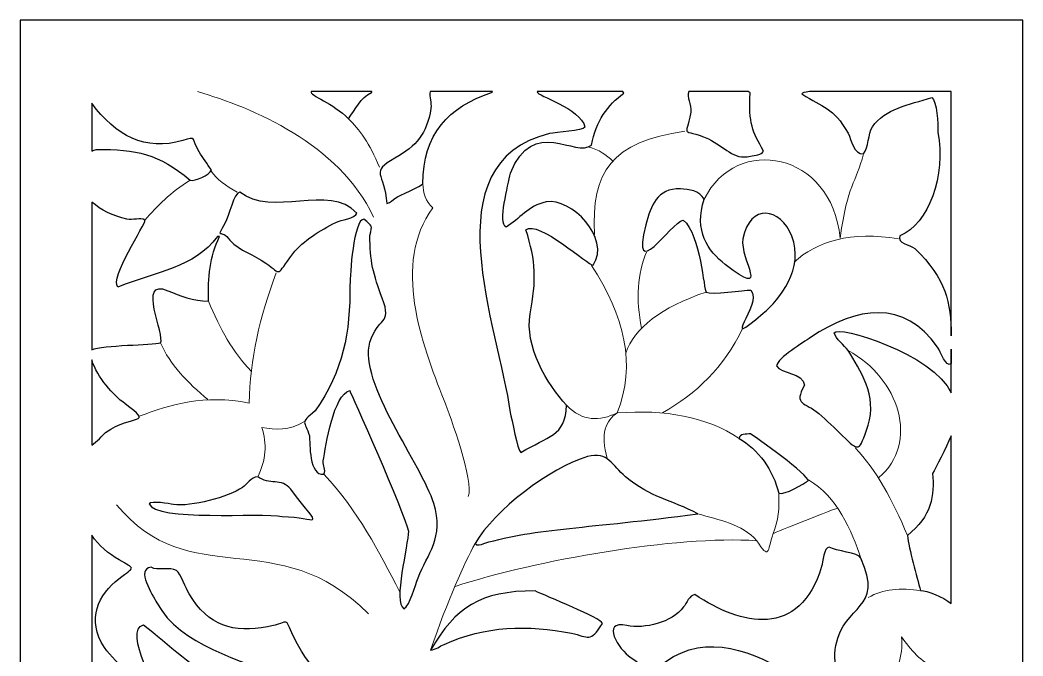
# Model space of a CAD drawing. Header units: centimetres. Extents: x -9.6 to 9, y -7 to 13.
# Drawn here: x -9.59 to -3.51, y 9.16 to 13.02 of the extents above; entities that cross this region are included whole.
import ezdxf

# ---------------------------------------------------------------- set-up
doc = ezdxf.new("R2010")
doc.units = ezdxf.units.CM
doc.header["$MEASUREMENT"] = 0
doc.layers.add('layer 1', color=7, linetype='Continuous')

msp = doc.modelspace()

# ---------------------------------------------------------------- linework, layer by layer
at = {"layer": 'layer 1', "color": 177}
for points, knots in [([(-9.59126, -6.97563), (-9.59126, -6.97563), (-9.59126, 13.0189), (-9.59126, 13.0189), (-9.59126, 13.0189), (-9.59126, 13.0189), (-3.50594, 13.0189), (-3.50594, 13.0189), (-3.50594, 13.0189), (-3.50594, 13.0189), (-3.50594, -6.97563), (-3.50594, -6.97563), (-3.50594, -6.97563), (-3.50594, -6.97563), (-9.59126, -6.97563), (-9.59126, -6.97563)], [0, 0, 0, 0, 0.2, 0.2, 0.2, 0.2, 0.4, 0.4, 0.4, 0.4, 0.6, 0.6, 0.6, 0.6, 1, 1, 1, 1]), ([(-7.82533, 12.58424), (-7.82533, 12.58424), (-7.45698, 12.58424), (-7.45698, 12.58424), (-7.45698, 12.58424), (-7.45695, 12.58251), (-7.4573, 12.58069), (-7.45818, 12.57871), (-7.45818, 12.57871), (-7.52664, 12.54968), (-7.55609, 12.47534), (-7.59903, 12.41937), (-7.59903, 12.41937), (-7.69007, 12.5162), (-7.83558, 12.56107), (-7.82533, 12.58424)], [0, 0, 0, 0, 0.2, 0.2, 0.2, 0.2, 0.4, 0.4, 0.4, 0.4, 0.6, 0.6, 0.6, 0.6, 1, 1, 1, 1]), ([(-7.10181, 12.58424), (-7.10181, 12.58424), (-6.72552, 12.58424), (-6.72552, 12.58424), (-6.72552, 12.58424), (-6.72633, 12.58225), (-6.72793, 12.5805), (-6.73056, 12.57871), (-6.73056, 12.57871), (-6.99154, 12.49261), (-7.1472, 12.32554), (-7.1472, 12.02519), (-7.1472, 12.02519), (-7.15038, 12.01436), (-7.29625, 11.94785), (-7.31151, 11.93942), (-7.31151, 11.93942), (-7.3296, 11.92944), (-7.3431, 11.90952), (-7.36627, 11.90471), (-7.36627, 11.90471), (-7.38071, 12.0968), (-7.47279, 12.09238), (-7.31736, 12.18042), (-7.31736, 12.18042), (-7.18432, 12.25578), (-7.12481, 12.32694), (-7.09829, 12.48269), (-7.09829, 12.48269), (-7.0927, 12.51562), (-7.11098, 12.55238), (-7.10181, 12.58424)], [0, 0, 0, 0, 0.1111111, 0.1111111, 0.1111111, 0.1111111, 0.2222222, 0.2222222, 0.2222222, 0.2222222, 0.3333333, 0.3333333, 0.3333333, 0.3333333, 0.4444444, 0.4444444, 0.4444444, 0.4444444, 0.5555556, 0.5555556, 0.5555556, 0.5555556, 0.6666667, 0.6666667, 0.6666667, 0.6666667, 0.7777778, 0.7777778, 0.7777778, 0.7777778, 1, 1, 1, 1]), ([(-6.45426, 12.58424), (-6.45426, 12.58424), (-5.93322, 12.58424), (-5.93322, 12.58424), (-5.93322, 12.58424), (-5.92964, 12.58141), (-5.92739, 12.57822), (-5.92671, 12.57461), (-5.92671, 12.57461), (-6.02556, 12.50303), (-6.09704, 12.4073), (-6.12427, 12.26007), (-6.12427, 12.26007), (-6.21508, 12.17886), (-6.48052, 12.43815), (-6.61519, 12.08851), (-6.61519, 12.08851), (-6.62989, 12.0195), (-6.69285, 11.78416), (-6.64258, 11.76174), (-6.64258, 11.76174), (-6.55874, 11.8095), (-6.50983, 11.89306), (-6.3981, 11.91492), (-6.3981, 11.91492), (-6.25003, 11.94388), (-6.00239, 11.69393), (-6.11448, 11.53092), (-6.11448, 11.53092), (-6.13716, 11.52627), (-6.45039, 11.80885), (-6.52132, 11.74541), (-6.52132, 11.74541), (-6.46012, 11.5537), (-6.45807, 11.44077), (-6.49587, 11.23481), (-6.49587, 11.23481), (-6.53098, 11.04369), (-6.39563, 10.8074), (-6.27485, 10.68129), (-6.27485, 10.68129), (-6.28178, 10.48728), (-6.3886, 10.49512), (-6.55259, 10.39331), (-6.55259, 10.39331), (-6.57308, 10.40522), (-6.608, 10.60076), (-6.61714, 10.63636), (-6.61714, 10.63636), (-6.69018, 11.155), (-7.1047, 12.15511), (-6.37851, 12.32951), (-6.37851, 12.32951), (-6.33905, 12.33901), (-6.17477, 12.34688), (-6.16338, 12.36832), (-6.16338, 12.36832), (-6.1911, 12.48747), (-6.45397, 12.55619), (-6.45426, 12.58424)], [0, 0, 0, 0, 0.0625, 0.0625, 0.0625, 0.0625, 0.125, 0.125, 0.125, 0.125, 0.1875, 0.1875, 0.1875, 0.1875, 0.25, 0.25, 0.25, 0.25, 0.3125, 0.3125, 0.3125, 0.3125, 0.375, 0.375, 0.375, 0.375, 0.4375, 0.4375, 0.4375, 0.4375, 0.5, 0.5, 0.5, 0.5, 0.5625, 0.5625, 0.5625, 0.5625, 0.625, 0.625, 0.625, 0.625, 0.6875, 0.6875, 0.6875, 0.6875, 0.75, 0.75, 0.75, 0.75, 0.8125, 0.8125, 0.8125, 0.8125, 0.875, 0.875, 0.875, 0.875, 1, 1, 1, 1]), ([(-5.53409, 12.58424), (-5.53409, 12.58424), (-5.17098, 12.58424), (-5.17098, 12.58424), (-5.17098, 12.58424), (-5.16808, 12.58212), (-5.16532, 12.57978), (-5.16193, 12.57666), (-5.16193, 12.57666), (-5.17114, 12.39133), (-5.14745, 12.34129), (-5.07978, 12.22331), (-5.07978, 12.22331), (-5.09354, 12.1989), (-5.13018, 12.2003), (-5.15998, 12.19269), (-5.15998, 12.19269), (-5.2642, 12.16604), (-5.31534, 12.252), (-5.41426, 12.29684), (-5.41426, 12.29684), (-5.58823, 12.37568), (-5.55039, 12.2847), (-5.52182, 12.46024), (-5.52182, 12.46024), (-5.51421, 12.50696), (-5.55114, 12.55225), (-5.53409, 12.58424)], [0, 0, 0, 0, 0.125, 0.125, 0.125, 0.125, 0.25, 0.25, 0.25, 0.25, 0.375, 0.375, 0.375, 0.375, 0.5, 0.5, 0.5, 0.5, 0.625, 0.625, 0.625, 0.625, 0.75, 0.75, 0.75, 0.75, 1, 1, 1, 1]), ([(-4.80175, 12.58424), (-4.80175, 12.58424), (-3.94063, 12.58424), (-3.94063, 12.58424), (-3.94063, 12.58424), (-3.94063, 12.58424), (-3.94063, 11.10176), (-3.94063, 11.10176), (-3.94063, 11.10176), (-3.94314, 11.30675), (-3.97154, 11.44487), (-4.16244, 11.63306), (-4.16244, 11.63306), (-4.19283, 11.65443), (-4.27075, 11.66556), (-4.25243, 11.70861), (-4.25243, 11.70861), (-4.07641, 11.7799), (-3.97389, 12.07676), (-4.02162, 12.33767), (-4.02162, 12.33767), (-4.01989, 12.38443), (-4.02832, 12.53133), (-4.05877, 12.54806), (-4.05877, 12.54806), (-4.1979, 12.50443), (-4.34464, 12.4809), (-4.4187, 12.37037), (-4.4187, 12.37037), (-4.44723, 12.32778), (-4.44092, 12.24556), (-4.47345, 12.20697), (-4.47345, 12.20697), (-4.53427, 12.20203), (-4.54416, 12.29037), (-4.56732, 12.33156), (-4.56732, 12.33156), (-4.6582, 12.49304), (-4.71907, 12.48611), (-4.84704, 12.57054), (-4.84704, 12.57054), (-4.84675, 12.57646), (-4.82993, 12.58092), (-4.80175, 12.58424)], [0, 0, 0, 0, 0.0833333, 0.0833333, 0.0833333, 0.0833333, 0.1666667, 0.1666667, 0.1666667, 0.1666667, 0.25, 0.25, 0.25, 0.25, 0.3333333, 0.3333333, 0.3333333, 0.3333333, 0.4166667, 0.4166667, 0.4166667, 0.4166667, 0.5, 0.5, 0.5, 0.5, 0.5833333, 0.5833333, 0.5833333, 0.5833333, 0.6666667, 0.6666667, 0.6666667, 0.6666667, 0.75, 0.75, 0.75, 0.75, 0.8333333, 0.8333333, 0.8333333, 0.8333333, 1, 1, 1, 1]), ([(-9.1566, 12.22396), (-9.1566, 12.22396), (-9.1566, 12.51386), (-9.1566, 12.51386), (-9.1566, 12.51386), (-9.01058, 12.31822), (-8.8314, 12.21927), (-8.60439, 12.28867), (-8.60439, 12.28867), (-8.51514, 12.31594), (-8.55464, 12.29808), (-8.50463, 12.21924), (-8.50463, 12.21924), (-8.48085, 12.18176), (-8.45508, 12.14571), (-8.43028, 12.10894), (-8.43028, 12.10894), (-8.43767, 12.07823), (-8.53411, 12.03655), (-8.55939, 12.04767), (-8.55939, 12.04767), (-8.75197, 12.2085), (-8.88401, 12.23352), (-9.12855, 12.23352), (-9.12855, 12.23352), (-9.13692, 12.23157), (-9.14648, 12.22591), (-9.1566, 12.22396)], [0, 0, 0, 0, 0.125, 0.125, 0.125, 0.125, 0.25, 0.25, 0.25, 0.25, 0.375, 0.375, 0.375, 0.375, 0.5, 0.5, 0.5, 0.5, 0.625, 0.625, 0.625, 0.625, 0.75, 0.75, 0.75, 0.75, 1, 1, 1, 1]), ([(-8.25816, 11.97414), (-8.06262, 11.81699), (-7.71574, 12.02766), (-7.54815, 11.84751), (-7.54815, 11.84751), (-7.55635, 11.81399), (-7.64433, 11.80645), (-7.6753, 11.79034), (-7.6753, 11.79034), (-7.77008, 11.74105), (-7.87185, 11.68274), (-7.93543, 11.60036), (-7.93543, 11.60036), (-8.04092, 11.4637), (-7.99914, 11.47083), (-8.09974, 11.54319), (-8.09974, 11.54319), (-8.17493, 11.59727), (-8.25345, 11.61383), (-8.31881, 11.68209), (-8.31881, 11.68209), (-8.37064, 11.76223), (-8.40848, 11.67646), (-8.34618, 11.78829), (-8.34618, 11.78829), (-8.32535, 11.82571), (-8.29151, 11.97414), (-8.25816, 11.97414)], [0, 0, 0, 0, 0.125, 0.125, 0.125, 0.125, 0.25, 0.25, 0.25, 0.25, 0.375, 0.375, 0.375, 0.375, 0.5, 0.5, 0.5, 0.5, 0.625, 0.625, 0.625, 0.625, 0.75, 0.75, 0.75, 0.75, 1, 1, 1, 1]), ([(-5.58442, 11.99457), (-5.53383, 11.99204), (-5.46693, 11.98296), (-5.43967, 11.93126), (-5.43967, 11.93126), (-5.50464, 11.74141), (-5.41637, 11.6151), (-5.31255, 11.53502), (-5.31255, 11.53502), (-5.02804, 11.3156), (-5.2273, 11.5701), (-5.20498, 11.69026), (-5.20498, 11.69026), (-5.16382, 11.91151), (-4.9755, 11.87985), (-4.90766, 11.70659), (-4.90766, 11.70659), (-4.83227, 11.51397), (-4.98155, 11.32344), (-5.08173, 11.23887), (-5.08173, 11.23887), (-5.36594, 10.99901), (-5.08118, 11.29061), (-5.15608, 11.37979), (-5.15608, 11.37979), (-5.19691, 11.37963), (-5.40062, 11.34739), (-5.42792, 11.36756), (-5.42792, 11.36756), (-5.44308, 11.37618), (-5.46108, 11.71476), (-5.56682, 11.80462), (-5.56682, 11.80462), (-5.64364, 11.78601), (-5.88679, 11.40722), (-5.7937, 11.77602), (-5.7937, 11.77602), (-5.76419, 11.89293), (-5.72612, 11.99695), (-5.58442, 11.99457)], [0, 0, 0, 0, 0.0909091, 0.0909091, 0.0909091, 0.0909091, 0.1818182, 0.1818182, 0.1818182, 0.1818182, 0.2727273, 0.2727273, 0.2727273, 0.2727273, 0.3636364, 0.3636364, 0.3636364, 0.3636364, 0.4545455, 0.4545455, 0.4545455, 0.4545455, 0.5454545, 0.5454545, 0.5454545, 0.5454545, 0.6363636, 0.6363636, 0.6363636, 0.6363636, 0.7272727, 0.7272727, 0.7272727, 0.7272727, 0.8181818, 0.8181818, 0.8181818, 0.8181818, 1, 1, 1, 1]), ([(-9.1566, 11.01769), (-9.1566, 11.01769), (-9.1566, 11.91385), (-9.1566, 11.91385), (-9.1566, 11.91385), (-9.09888, 11.86563), (-9.02886, 11.8289), (-8.94274, 11.81074), (-8.94274, 11.81074), (-8.90717, 11.80326), (-8.86211, 11.82096), (-8.83322, 11.80462), (-8.83322, 11.80462), (-8.82616, 11.78234), (-9.05245, 11.44747), (-8.99753, 11.39817), (-8.99753, 11.39817), (-8.76512, 11.49064), (-8.5356, 11.51547), (-8.39313, 11.70454), (-8.39313, 11.70454), (-8.39313, 11.70454), (-8.38138, 11.70454), (-8.38138, 11.70454), (-8.38138, 11.70454), (-8.44092, 11.58256), (-8.45228, 11.45534), (-8.44789, 11.31241), (-8.44789, 11.31241), (-8.5384, 11.3128), (-8.62313, 11.34429), (-8.69432, 11.37572), (-8.69432, 11.37572), (-8.8857, 11.46016), (-8.70824, 11.09978), (-8.73932, 11.05914), (-8.73932, 11.05914), (-8.78721, 11.04583), (-9.08827, 11.04665), (-9.1566, 11.01769)], [0, 0, 0, 0, 0.0909091, 0.0909091, 0.0909091, 0.0909091, 0.1818182, 0.1818182, 0.1818182, 0.1818182, 0.2727273, 0.2727273, 0.2727273, 0.2727273, 0.3636364, 0.3636364, 0.3636364, 0.3636364, 0.4545455, 0.4545455, 0.4545455, 0.4545455, 0.5454545, 0.5454545, 0.5454545, 0.5454545, 0.6363636, 0.6363636, 0.6363636, 0.6363636, 0.7272727, 0.7272727, 0.7272727, 0.7272727, 0.8181818, 0.8181818, 0.8181818, 0.8181818, 1, 1, 1, 1]), ([(-7.50513, 11.81074), (-7.4535, 11.76356), (-7.45294, 11.77892), (-7.46798, 11.71069), (-7.46798, 11.71069), (-7.47029, 11.56148), (-7.44709, 11.47168), (-7.39363, 11.33079), (-7.39363, 11.33079), (-7.33048, 11.1642), (-7.42216, 11.21753), (-7.46798, 11.06321), (-7.46798, 11.06321), (-7.54021, 10.81993), (-7.14999, 10.31099), (-7.08069, 10.08493), (-7.08069, 10.08493), (-7.01676, 9.87636), (-7.1185, 9.7768), (-7.17654, 9.63354), (-7.17654, 9.63354), (-7.19646, 9.58441), (-7.22284, 9.46705), (-7.2626, 9.44564), (-7.2626, 9.44564), (-7.32963, 9.48212), (-7.23521, 9.83478), (-7.23521, 9.91541), (-7.23521, 9.91541), (-7.25701, 10.02542), (-7.59041, 10.76872), (-7.59119, 10.76911), (-7.59119, 10.76911), (-7.68656, 10.74913), (-7.73839, 10.43525), (-7.7516, 10.34226), (-7.7516, 10.34226), (-7.75576, 10.31285), (-7.73318, 10.29043), (-7.74766, 10.26261), (-7.74766, 10.26261), (-7.83863, 10.24676), (-7.8319, 10.45132), (-7.83567, 10.49544), (-7.83567, 10.49544), (-7.86242, 10.5911), (-7.89805, 10.56546), (-7.80047, 10.64658), (-7.80047, 10.64658), (-7.62877, 10.89031), (-7.58865, 11.1222), (-7.58924, 11.41246), (-7.58924, 11.41246), (-7.58934, 11.46676), (-7.56754, 11.81074), (-7.50513, 11.81074)], [0, 0, 0, 0, 0.0666667, 0.0666667, 0.0666667, 0.0666667, 0.1333333, 0.1333333, 0.1333333, 0.1333333, 0.2, 0.2, 0.2, 0.2, 0.2666667, 0.2666667, 0.2666667, 0.2666667, 0.3333333, 0.3333333, 0.3333333, 0.3333333, 0.4, 0.4, 0.4, 0.4, 0.4666667, 0.4666667, 0.4666667, 0.4666667, 0.5333333, 0.5333333, 0.5333333, 0.5333333, 0.6, 0.6, 0.6, 0.6, 0.6666667, 0.6666667, 0.6666667, 0.6666667, 0.7333333, 0.7333333, 0.7333333, 0.7333333, 0.8, 0.8, 0.8, 0.8, 0.8666667, 0.8666667, 0.8666667, 0.8666667, 1, 1, 1, 1]), ([(-3.94063, 11.02088), (-3.94063, 11.02088), (-3.94063, 10.75554), (-3.94063, 10.75554), (-3.94063, 10.75554), (-4.04944, 10.99296), (-4.63572, 11.17038), (-4.65143, 11.12041), (-4.65143, 11.12041), (-4.64173, 11.07931), (-4.5887, 11.04635), (-4.56732, 11.01216), (-4.56732, 11.01216), (-4.49405, 10.89496), (-4.38733, 10.73774), (-4.44606, 10.55876), (-4.44606, 10.55876), (-4.50007, 10.39416), (-4.49939, 10.39734), (-4.60058, 10.49544), (-4.60058, 10.49544), (-4.64795, 10.54135), (-4.69584, 10.58681), (-4.74533, 10.63024), (-4.74533, 10.63024), (-4.82628, 10.70133), (-4.90174, 10.67888), (-4.83139, 10.80181), (-4.83139, 10.80181), (-4.84158, 10.87986), (-4.97231, 10.86939), (-5.00156, 10.92024), (-5.00156, 10.92024), (-4.99255, 10.97035), (-4.83816, 11.06207), (-4.7942, 11.09181), (-4.7942, 11.09181), (-4.51748, 11.27929), (-4.22481, 11.32526), (-4.02357, 11.03259), (-4.02357, 11.03259), (-4.00711, 11.00861), (-3.9721, 10.90254), (-3.94145, 10.93456), (-3.94145, 10.93456), (-3.94119, 10.96472), (-3.94086, 10.99342), (-3.94063, 11.02088)], [0, 0, 0, 0, 0.0769231, 0.0769231, 0.0769231, 0.0769231, 0.1538462, 0.1538462, 0.1538462, 0.1538462, 0.2307692, 0.2307692, 0.2307692, 0.2307692, 0.3076923, 0.3076923, 0.3076923, 0.3076923, 0.3846154, 0.3846154, 0.3846154, 0.3846154, 0.4615385, 0.4615385, 0.4615385, 0.4615385, 0.5384615, 0.5384615, 0.5384615, 0.5384615, 0.6153846, 0.6153846, 0.6153846, 0.6153846, 0.6923077, 0.6923077, 0.6923077, 0.6923077, 0.7692308, 0.7692308, 0.7692308, 0.7692308, 0.8461538, 0.8461538, 0.8461538, 0.8461538, 1, 1, 1, 1]), ([(-9.1566, 10.43863), (-9.1566, 10.43863), (-9.1566, 10.95532), (-9.1566, 10.95532), (-9.1566, 10.95532), (-9.11997, 10.84606), (-9.02831, 10.74448), (-8.95448, 10.68946), (-8.95448, 10.68946), (-8.77534, 10.55599), (-8.90613, 10.6318), (-9.07184, 10.51588), (-9.07184, 10.51588), (-9.09071, 10.49886), (-9.12654, 10.45627), (-9.1566, 10.43863)], [0, 0, 0, 0, 0.2, 0.2, 0.2, 0.2, 0.4, 0.4, 0.4, 0.4, 0.6, 0.6, 0.6, 0.6, 1, 1, 1, 1]), ([(-5.15998, 10.50768), (-5.12744, 10.4876), (-4.7998, 10.25369), (-4.80985, 10.22178), (-4.80985, 10.22178), (-4.83194, 10.20482), (-4.95402, 10.13334), (-4.98786, 10.14619), (-4.98786, 10.14619), (-5.02004, 10.28688), (-5.11345, 10.41417), (-5.22844, 10.47911), (-5.22844, 10.47911), (-5.22688, 10.50947), (-5.18389, 10.5038), (-5.15998, 10.50768)], [0, 0, 0, 0, 0.2, 0.2, 0.2, 0.2, 0.4, 0.4, 0.4, 0.4, 0.6, 0.6, 0.6, 0.6, 1, 1, 1, 1]), ([(-3.94063, 10.49411), (-3.94063, 10.49411), (-3.94063, 9.4773), (-3.94063, 9.4773), (-3.94063, 9.4773), (-3.99285, 9.517), (-4.08874, 9.55783), (-4.12726, 9.55594), (-4.12726, 9.55594), (-4.14971, 9.63859), (-4.19673, 9.80843), (-4.20743, 9.89088), (-4.20743, 9.89088), (-4.06043, 10.00397), (-4.04124, 10.13519), (-4.05487, 10.26671), (-4.05487, 10.26671), (-4.03281, 10.30084), (-3.97616, 10.42018), (-3.94063, 10.49411)], [0, 0, 0, 0, 0.1666667, 0.1666667, 0.1666667, 0.1666667, 0.3333333, 0.3333333, 0.3333333, 0.3333333, 0.5, 0.5, 0.5, 0.5, 0.6666667, 0.6666667, 0.6666667, 0.6666667, 1, 1, 1, 1]), ([(-6.14773, 10.36881), (-6.0222, 10.40235), (-5.99819, 10.31411), (-5.91692, 10.24624), (-5.91692, 10.24624), (-5.76328, 10.11802), (-5.6385, 10.10653), (-5.47881, 10.02161), (-5.47881, 10.02161), (-6.15317, 9.93112), (-6.44782, 9.93636), (-6.77751, 9.84188), (-6.77751, 9.84188), (-6.79346, 9.83348), (-6.81841, 9.82564), (-6.83032, 9.84188), (-6.83032, 9.84188), (-6.71241, 10.04351), (-6.37799, 10.30068), (-6.14773, 10.36881)], [0, 0, 0, 0, 0.1666667, 0.1666667, 0.1666667, 0.1666667, 0.3333333, 0.3333333, 0.3333333, 0.3333333, 0.5, 0.5, 0.5, 0.5, 0.6666667, 0.6666667, 0.6666667, 0.6666667, 1, 1, 1, 1]), ([(-8.14861, 10.24624), (-8.08058, 10.19405), (-8.00343, 10.24084), (-7.94913, 10.17069), (-7.94913, 10.17069), (-7.74132, 9.90217), (-7.78651, 10.00528), (-7.99998, 10.00528), (-7.99998, 10.00528), (-8.12922, 10.03078), (-8.77368, 9.97264), (-8.80777, 10.08288), (-8.80777, 10.08288), (-8.79606, 10.10201), (-8.6857, 10.08288), (-8.6611, 10.07878), (-8.6611, 10.07878), (-8.55428, 10.06098), (-8.32594, 10.12514), (-8.24251, 10.18091), (-8.24251, 10.18091), (-8.2132, 10.20053), (-8.1925, 10.24452), (-8.14861, 10.24624)], [0, 0, 0, 0, 0.1428571, 0.1428571, 0.1428571, 0.1428571, 0.2857143, 0.2857143, 0.2857143, 0.2857143, 0.4285714, 0.4285714, 0.4285714, 0.4285714, 0.5714286, 0.5714286, 0.5714286, 0.5714286, 0.7142857, 0.7142857, 0.7142857, 0.7142857, 1, 1, 1, 1]), ([(-9.1566, 8.86385), (-9.1566, 8.86385), (-9.1566, 9.89149), (-9.1566, 9.89149), (-9.1566, 9.89149), (-9.11534, 9.82717), (-9.05427, 9.78106), (-8.98969, 9.74179), (-8.98969, 9.74179), (-8.8925, 9.68271), (-8.88941, 9.70535), (-8.99164, 9.62743), (-8.99164, 9.62743), (-9.11434, 9.53385), (-9.19086, 9.37816), (-9.07965, 9.21076), (-9.07965, 9.21076), (-9.04337, 9.15613), (-8.97892, 9.10687), (-8.94863, 9.05556), (-8.94863, 9.05556), (-8.93161, 9.02673), (-8.93431, 8.99006), (-8.92123, 8.95544), (-8.92123, 8.95544), (-8.86042, 8.79481), (-8.74478, 8.72098), (-8.59459, 8.67156), (-8.59459, 8.67156), (-8.44359, 8.62188), (-8.52643, 8.68191), (-8.42638, 8.53881), (-8.42638, 8.53881), (-8.27912, 8.3282), (-8.02243, 8.35036), (-7.80047, 8.35091), (-7.80047, 8.35091), (-7.43934, 8.35182), (-7.59142, 8.36585), (-7.69485, 8.23043), (-7.69485, 8.23043), (-7.71086, 8.20947), (-7.72424, 8.17111), (-7.75547, 8.16711), (-7.75547, 8.16711), (-7.89987, 8.22935), (-8.01176, 8.2669), (-8.14474, 8.15279), (-8.14474, 8.15279), (-8.45335, 8.29622), (-8.77055, 8.47976), (-9.00143, 8.70628), (-9.00143, 8.70628), (-9.04155, 8.74565), (-9.11264, 8.80542), (-9.1566, 8.86385)], [0, 0, 0, 0, 0.0666667, 0.0666667, 0.0666667, 0.0666667, 0.1333333, 0.1333333, 0.1333333, 0.1333333, 0.2, 0.2, 0.2, 0.2, 0.2666667, 0.2666667, 0.2666667, 0.2666667, 0.3333333, 0.3333333, 0.3333333, 0.3333333, 0.4, 0.4, 0.4, 0.4, 0.4666667, 0.4666667, 0.4666667, 0.4666667, 0.5333333, 0.5333333, 0.5333333, 0.5333333, 0.6, 0.6, 0.6, 0.6, 0.6666667, 0.6666667, 0.6666667, 0.6666667, 0.7333333, 0.7333333, 0.7333333, 0.7333333, 0.8, 0.8, 0.8, 0.8, 0.8666667, 0.8666667, 0.8666667, 0.8666667, 1, 1, 1, 1]), ([(-3.94063, 9.10977), (-3.94063, 9.10977), (-3.94063, 8.79637), (-3.94063, 8.79637), (-3.94063, 8.79637), (-4.2631, 8.68344), (-4.58083, 8.80122), (-4.83725, 8.46323), (-4.83725, 8.46323), (-4.9086, 8.36916), (-4.93811, 8.26449), (-5.07392, 8.34684), (-5.07392, 8.34684), (-5.09845, 8.34684), (-5.14719, 8.44312), (-5.16388, 8.46528), (-5.16388, 8.46528), (-5.38178, 8.75459), (-5.36314, 8.6359), (-5.08567, 8.74099), (-5.08567, 8.74099), (-4.97452, 8.7831), (-4.86458, 8.88933), (-4.77858, 8.96364), (-4.77858, 8.96364), (-4.78493, 8.99673), (-4.87128, 9.01876), (-4.89985, 9.03718), (-4.89985, 9.03718), (-5.13018, 9.18551), (-5.42841, 9.3032), (-5.67243, 9.12499), (-5.67243, 9.12499), (-5.78807, 9.04053), (-5.75719, 9.06265), (-5.88366, 9.14744), (-5.88366, 9.14744), (-5.96104, 9.19931), (-6.07111, 9.37745), (-5.90911, 9.34351), (-5.90911, 9.34351), (-5.80369, 9.32145), (-5.637, 9.36079), (-5.56487, 9.45586), (-5.56487, 9.45586), (-5.54795, 9.47815), (-5.52872, 9.52731), (-5.49641, 9.53141), (-5.49641, 9.53141), (-5.21653, 9.34107), (-4.85882, 9.26347), (-4.72773, 9.70096), (-4.72773, 9.70096), (-4.71976, 9.72751), (-4.71452, 9.81939), (-4.68078, 9.81939), (-4.68078, 9.81939), (-4.64346, 9.79499), (-4.50456, 9.78627), (-4.4891, 9.75201), (-4.4891, 9.75201), (-4.34598, 9.435), (-4.59085, 9.47772), (-4.64164, 9.22303), (-4.64164, 9.22303), (-4.66991, 9.08126), (-4.59329, 8.99309), (-4.51256, 8.94933), (-4.51256, 8.94933), (-4.39927, 8.8879), (-4.39686, 9.01147), (-4.2485, 8.90033), (-4.2485, 8.90033), (-4.07859, 8.80447), (-4.08191, 9.01414), (-4.03531, 9.08823), (-4.03531, 9.08823), (-4.01231, 9.09106), (-3.97021, 9.10612), (-3.94063, 9.10977)], [0, 0, 0, 0, 0.047619, 0.047619, 0.047619, 0.047619, 0.0952381, 0.0952381, 0.0952381, 0.0952381, 0.1428571, 0.1428571, 0.1428571, 0.1428571, 0.1904762, 0.1904762, 0.1904762, 0.1904762, 0.2380952, 0.2380952, 0.2380952, 0.2380952, 0.2857143, 0.2857143, 0.2857143, 0.2857143, 0.3333333, 0.3333333, 0.3333333, 0.3333333, 0.3809524, 0.3809524, 0.3809524, 0.3809524, 0.4285714, 0.4285714, 0.4285714, 0.4285714, 0.4761905, 0.4761905, 0.4761905, 0.4761905, 0.5238095, 0.5238095, 0.5238095, 0.5238095, 0.5714286, 0.5714286, 0.5714286, 0.5714286, 0.6190476, 0.6190476, 0.6190476, 0.6190476, 0.6666667, 0.6666667, 0.6666667, 0.6666667, 0.7142857, 0.7142857, 0.7142857, 0.7142857, 0.7619048, 0.7619048, 0.7619048, 0.7619048, 0.8095238, 0.8095238, 0.8095238, 0.8095238, 0.8571429, 0.8571429, 0.8571429, 0.8571429, 0.9047619, 0.9047619, 0.9047619, 0.9047619, 1, 1, 1, 1]), ([(-8.79606, 9.69686), (-8.75825, 9.6734), (-8.67974, 9.70314), (-8.64151, 9.67643), (-8.64151, 9.67643), (-8.61815, 9.66009), (-8.58301, 9.56518), (-8.56525, 9.53551), (-8.56525, 9.53551), (-8.44915, 9.34153), (-8.29487, 9.29558), (-8.08995, 9.33534), (-8.08995, 9.33534), (-7.94142, 9.36417), (-7.99478, 9.40429), (-7.93153, 9.27613), (-7.93153, 9.27613), (-7.80509, 9.01987), (-7.66821, 8.93758), (-7.38387, 8.86356), (-7.38387, 8.86356), (-7.38065, 8.83216), (-7.36692, 8.73218), (-7.40342, 8.72671), (-7.40342, 8.72671), (-7.58238, 8.83789), (-7.77483, 8.93488), (-7.97848, 9.02084), (-7.97848, 9.02084), (-8.26077, 9.13999), (-8.61818, 9.22046), (-8.76082, 9.48036), (-8.76082, 9.48036), (-8.78689, 9.5278), (-8.89107, 9.68973), (-8.79606, 9.69686)], [0, 0, 0, 0, 0.1, 0.1, 0.1, 0.1, 0.2, 0.2, 0.2, 0.2, 0.3, 0.3, 0.3, 0.3, 0.4, 0.4, 0.4, 0.4, 0.5, 0.5, 0.5, 0.5, 0.6, 0.6, 0.6, 0.6, 0.7, 0.7, 0.7, 0.7, 0.8, 0.8, 0.8, 0.8, 1, 1, 1, 1]), ([(-6.46653, 9.55389), (-6.40227, 9.52282), (-6.06154, 9.38737), (-6.05777, 9.35578), (-6.05777, 9.35578), (-6.13293, 9.23526), (-6.13901, 9.27492), (-6.24554, 9.29656), (-6.24554, 9.29656), (-6.5073, 9.34969), (-6.77097, 9.34123), (-7.01812, 9.22914), (-7.01812, 9.22914), (-7.04334, 9.21772), (-7.06891, 9.19778), (-7.10025, 9.19443), (-7.10025, 9.19443), (-6.94511, 9.45563), (-6.8027, 9.55314), (-6.46653, 9.55389)], [0, 0, 0, 0, 0.1666667, 0.1666667, 0.1666667, 0.1666667, 0.3333333, 0.3333333, 0.3333333, 0.3333333, 0.5, 0.5, 0.5, 0.5, 0.6666667, 0.6666667, 0.6666667, 0.6666667, 1, 1, 1, 1]), ([(-8.84301, 9.34761), (-8.96389, 9.32217), (-8.77504, 8.90814), (-8.63956, 8.86356), (-8.63956, 8.86356), (-8.50837, 8.82038), (-8.43503, 8.88891), (-8.37748, 8.75121), (-8.37748, 8.75121), (-8.29197, 8.54668), (-8.0607, 8.48265), (-7.86307, 8.52453), (-7.86307, 8.52453), (-7.80681, 8.53644), (-7.5079, 8.51968), (-7.50123, 8.56129), (-7.50123, 8.56129), (-7.65903, 8.7733), (-8.11673, 8.89834), (-8.36378, 9.00243), (-8.36378, 9.00243), (-8.54006, 9.07674), (-8.68879, 9.23022), (-8.84301, 9.34761)], [0, 0, 0, 0, 0.1428571, 0.1428571, 0.1428571, 0.1428571, 0.2857143, 0.2857143, 0.2857143, 0.2857143, 0.4285714, 0.4285714, 0.4285714, 0.4285714, 0.5714286, 0.5714286, 0.5714286, 0.5714286, 0.7142857, 0.7142857, 0.7142857, 0.7142857, 1, 1, 1, 1])]:
    msp.add_open_spline(points, degree=3, knots=knots, dxfattribs=at)
at = {"layer": 'layer 1', "color": 242, "lineweight": 9}
for points in [[(-8.51374, 12.58424), (-8.18024, 12.48643), (-7.65832, 12.27117), (-7.44647, 11.82301)], [(-7.41123, 12.12527), (-7.4684, 12.27159), (-7.53269, 12.35437), (-7.59903, 12.41937)], [(-5.55703, 12.34382), (-5.99907, 12.2834), (-6.12954, 12.09381), (-6.10469, 11.71681)], [(-5.43967, 11.93126), (-5.24474, 12.32782), (-4.66627, 12.21934), (-4.61554, 11.69559)], [(-6.13794, 12.24781), (-6.08116, 12.23265), (-6.03535, 12.20024), (-5.99351, 12.16165)], [(-4.47345, 12.20697), (-4.52083, 12.02099), (-4.56817, 12.03111), (-4.61554, 11.69559)], [(-8.27381, 11.97414), (-8.34299, 12.01065), (-8.39583, 12.05285), (-8.43224, 12.10077)], [(-8.83322, 11.80462), (-8.75838, 11.88994), (-8.67808, 11.97382), (-8.55939, 12.04767)], [(-4.26024, 11.69026), (-4.54634, 11.74095), (-4.76134, 11.67269), (-4.89448, 11.54999)], [(-5.78979, 11.61061), (-5.84468, 11.47971), (-5.85493, 11.32552), (-5.82057, 11.14803)], [(-5.42792, 11.36756), (-5.70201, 11.27496), (-5.8645, 11.15129), (-5.91542, 10.99657)], [(-8.44789, 11.31241), (-8.37933, 11.14644), (-8.29815, 10.99804), (-8.18922, 10.88826)], [(-5.20693, 11.14696), (-5.31987, 10.90846), (-5.49003, 10.74959), (-5.69225, 10.63538)], [(-8.73932, 11.05914), (-8.68117, 10.92847), (-8.57676, 10.81713), (-8.45137, 10.71454)], [(-4.56732, 11.01216), (-4.25682, 10.84746), (-4.13022, 10.44999), (-4.38108, 10.24231)], [(-4.20743, 9.89088), (-4.29691, 10.105), (-4.39745, 10.29215), (-4.52236, 10.41989)], [(-7.28801, 9.54979), (-7.41517, 9.79284), (-7.53708, 10.03697), (-7.74766, 10.26261)], [(-4.4891, 9.75201), (-4.54679, 9.91814), (-4.63191, 10.128), (-4.8079, 10.22789)], [(-4.98786, 10.14619), (-4.98122, 10.05834), (-4.99229, 9.97664), (-5.02111, 9.90109)], [(-7.47774, 9.41499), (-8.02735, 9.97053), (-8.56525, 9.53551), (-9.00534, 10.07676)], [(-5.12087, 9.85821), (-5.21181, 9.96203), (-5.35003, 9.98357), (-5.47881, 10.02161)], [(-7.10025, 9.19443), (-6.99525, 9.50024), (-6.89604, 9.71921), (-6.83032, 9.84188)], [(-4.12726, 9.55594), (-4.24378, 9.57202), (-4.35909, 9.56613), (-4.44411, 9.51306)]]:
    msp.add_open_spline(points, degree=3, dxfattribs=at)
for points, knots in [([(-7.1472, 12.02519), (-7.14355, 11.96731), (-7.13177, 11.92033), (-7.08658, 11.87816), (-7.08658, 11.87816), (-7.33471, 11.53867), (-7.15536, 11.05794), (-7.01812, 10.70989), (-7.01812, 10.70989), (-6.97999, 10.61326), (-6.83689, 10.21898), (-6.87141, 10.12576)], [0, 0, 0, 0, 0.25, 0.25, 0.25, 0.25, 0.5, 0.5, 0.5, 0.5, 1, 1, 1, 1]), ([(-5.22844, 10.47911), (-5.42747, 10.61336), (-5.67949, 10.65539), (-5.96777, 10.63431), (-5.96777, 10.63431), (-5.85139, 10.9246), (-5.92336, 11.22371), (-6.12427, 11.52891)], [0, 0, 0, 0, 0.3333333, 0.3333333, 0.3333333, 0.3333333, 1, 1, 1, 1]), ([(-8.03714, 11.48397), (-8.13602, 11.22049), (-8.19667, 10.95704), (-8.20145, 10.69356), (-8.20145, 10.69356), (-8.47577, 10.74845), (-8.67525, 10.68614), (-8.86842, 10.61391)], [0, 0, 0, 0, 0.3333333, 0.3333333, 0.3333333, 0.3333333, 1, 1, 1, 1]), ([(-6.02842, 10.35654), (-6.07166, 10.50878), (-6.03733, 10.58811), (-5.96777, 10.63431), (-5.96777, 10.63431), (-6.07508, 10.583), (-6.17884, 10.57948), (-6.27485, 10.68129)], [0, 0, 0, 0, 0.3333333, 0.3333333, 0.3333333, 0.3333333, 1, 1, 1, 1]), ([(-7.86502, 10.58121), (-7.95944, 10.52664), (-8.04274, 10.53032), (-8.12369, 10.5461), (-8.12369, 10.5461), (-8.09167, 10.44615), (-8.1, 10.3462), (-8.14861, 10.24624)], [0, 0, 0, 0, 0.3333333, 0.3333333, 0.3333333, 0.3333333, 1, 1, 1, 1]), ([(-6.95149, 9.58109), (-6.45429, 9.7403), (-5.6167, 9.89101), (-5.12087, 9.85821), (-5.12087, 9.85821), (-5.04236, 9.74062), (-5.0583, 9.79044), (-5.02111, 9.90109), (-5.02111, 9.90109), (-5.01653, 9.90783), (-4.63438, 10.05639), (-4.63038, 10.05646)], [0, 0, 0, 0, 0.25, 0.25, 0.25, 0.25, 0.5, 0.5, 0.5, 0.5, 1, 1, 1, 1]), ([(-4.03531, 9.08823), (-4.12216, 9.11884), (-4.19081, 9.19791), (-4.24209, 9.2757), (-4.24209, 9.2757), (-4.22979, 9.15213), (-4.27374, 9.05413), (-4.33849, 8.96771)], [0, 0, 0, 0, 0.3333333, 0.3333333, 0.3333333, 0.3333333, 1, 1, 1, 1])]:
    msp.add_open_spline(points, degree=3, knots=knots, dxfattribs=at)

doc.saveas('drawing.dxf')
